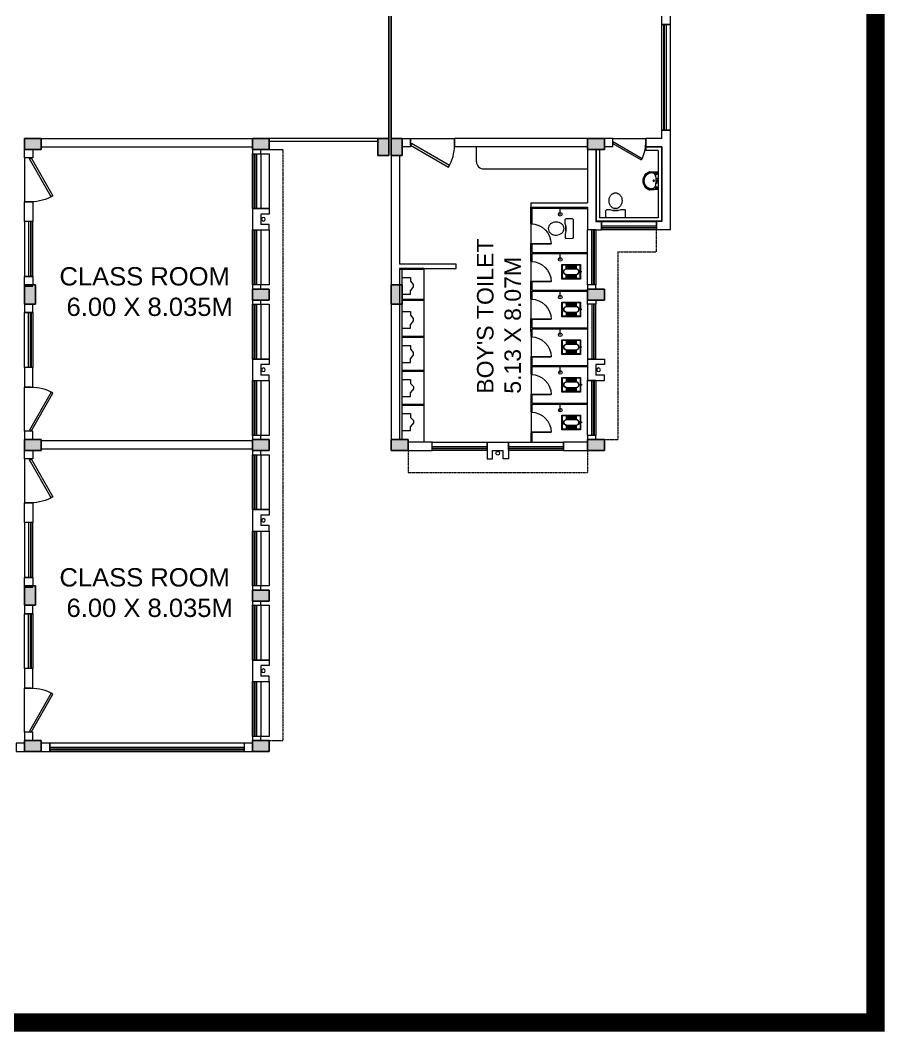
# Model space of a CAD drawing. Header units: inches. Extents: x 719368 to 6315912, y -2624014 to 446967.
# Drawn here: x 6140611 to 6164236, y -2162988 to -2135333 of the extents above; entities that cross this region are included whole.
import ezdxf
from ezdxf.lldxf.tags import DXFTag

# ---------------------------------------------------------------- set-up
doc = ezdxf.new("R2010")
doc.units = ezdxf.units.IN
doc.header["$LTSCALE"] = 20
doc.header["$MEASUREMENT"] = 0
doc.linetypes.add('CENTER2', pattern=[1.125, 0.75, -0.125, 0.125, -0.125])
doc.linetypes.add('DASHED2', pattern=[0.375, 0.25, -0.125])
doc.layers.get('0').update_dxf_attribs({"color": 51, "lineweight": 30})
for name, color, linetype, lineweight in [('CLL LEV.', 252, 'Continuous', 18), ('COL HATCH', 254, 'Continuous', 5), ('COLUMN', 2, 'Continuous', 25), ('CUBICAL TOILET', 160, 'Continuous', 9), ('DOOR', 43, 'Continuous', 13), ('FIXTURE', 15, 'DASHDOT', 9), ('PROJ.', 30, 'DASHED2', 13), ('Railing', 34, 'Continuous', 20), ('Text', 7, 'Continuous', 15), ('Ventilator', 6, 'DASHED', 20), ('WALL', 1, 'Continuous', 18), ('window', 71, 'Continuous', 18), ('Window-Wall', 7, 'Continuous', 20)]:
    doc.layers.add(name, color=color, linetype=linetype, lineweight=lineweight)
doc.layers.add('expension joint', color=248, linetype='Continuous')
doc.styles.add('L120', font='simplex.shx', dxfattribs={"height": 1})
tags = doc.linetypes.add('DASHDOT', pattern=[1, 0.5, -0.25, 0, -0.25]).pattern_tags.tags
tags[10:11] = [DXFTag(74, 4), DXFTag(75, 0), DXFTag(340, '0'), DXFTag(46, 1.0), DXFTag(50, 0.0), DXFTag(44, 0.0), DXFTag(45, 0.0)]
tags[8:9] = [DXFTag(74, 4), DXFTag(75, 0), DXFTag(340, '0'), DXFTag(46, 1.0), DXFTag(50, 0.0), DXFTag(44, 0.0), DXFTag(45, 0.0)]
tags[6:7] = [DXFTag(74, 4), DXFTag(75, 0), DXFTag(340, '0'), DXFTag(46, 1.0), DXFTag(50, 0.0), DXFTag(44, 0.0), DXFTag(45, 0.0)]
tags[4:5] = [DXFTag(74, 4), DXFTag(75, 0), DXFTag(340, '0'), DXFTag(46, 1.0), DXFTag(50, 0.0), DXFTag(44, 0.0), DXFTag(45, 0.0)]
tags = doc.linetypes.add('DASHED', pattern=[0.75, 0.5, -0.25]).pattern_tags.tags
tags[6:7] = [DXFTag(74, 4), DXFTag(75, 0), DXFTag(340, '0'), DXFTag(46, 1.0), DXFTag(50, 0.0), DXFTag(44, 0.0), DXFTag(45, 0.0)]
tags[4:5] = [DXFTag(74, 4), DXFTag(75, 0), DXFTag(340, '0'), DXFTag(46, 1.0), DXFTag(50, 0.0), DXFTag(44, 0.0), DXFTag(45, 0.0)]

# ---------------------------------------------------------------- blocks, each defined once
blk = doc.blocks.new('VENTILATOR')
at = {"layer": 'Ventilator', "ltscale": 0.02}
for p, q in [((-0.18, -1.5), (-0.18, 0)), ((-0.165, 0), (-0.165, -1.5))]:
    blk.add_line(p, q, dxfattribs=at)
at = {"layer": 'Window-Wall'}
for p, q in [((-0.23, 0), (0, 0)), ((-0.23, -1.5), (-0.23, 0)), ((-0.115, 0), (-0.115, -1.5)), ((0, 0), (0, -1.5)), ((-0.23, -1.5), (0, -1.5))]:
    blk.add_line(p, q, dxfattribs=at)
blk = doc.blocks.new('1.5 M Window')
at = {"layer": 'CLL LEV.'}
for p, q in [((-0.23, 0), (-0.46, 0)), ((-0.46, 0), (-0.46, -1.5)), ((-0.46, -1.5), (-0.23, -1.5))]:
    blk.add_line(p, q, dxfattribs=at)
at = {"layer": 'window'}
for p, q in [((-0.065, 0), (-0.065, -1.5)), ((-0.05, -1.5), (-0.05, 0))]:
    blk.add_line(p, q, dxfattribs=at)
at = {"layer": 'Window-Wall'}
for p, q in [((0, 0), (-0.23, 0)), ((-0.23, 0), (-0.23, -1.5)), ((-0.115, 0), (-0.115, -1.5)), ((0, -1.5), (0, 0)), ((-0.23, -1.5), (0, -1.5))]:
    blk.add_line(p, q, dxfattribs=at)
blk = doc.blocks.new('New Shaft')
at = {"layer": 'FIXTURE'}
blk.add_circle((0.327, -0.302), 0.05, dxfattribs=at)
at = {"layer": 'WALL'}
for p, q in [((0.035, 0), (0.62, 0)), ((0.035, 0), (0.035, -0.46)), ((0.185, -0.46), (0.185, -0.23)), ((0.185, -0.23), (0.47, -0.23)), ((0.47, -0.46), (0.47, -0.23)), ((0.62, 0), (0.62, -0.46)), ((0.035, -0.46), (0.185, -0.46)), ((0.62, -0.46), (0.47, -0.46))]:
    blk.add_line(p, q, dxfattribs=at)
blk = doc.blocks.new('*U81')
for p, q in [((0, 0), (0, 6)), ((40, 0), (40, 6))]:
    blk.add_line(p, q)
blk.add_lwpolyline([(0, 0), (34.64, -20), (35.52, -18.48), (0.88, 1.52)], close=True)
blk.add_arc((0, 0), 40, 330, 360)
blk = doc.blocks.new('New Doors')
at = {"layer": 'DOOR'}
blk.add_line((0, 0.18), (1.199, 0.18), dxfattribs=at)
at = {"layer": 'DOOR', "xscale": 0.0299845412869386, "yscale": 0.0299845412869386, "zscale": 0.0299845412869386}
blk.add_blockref('*U81', (0, 0), dxfattribs=at)
blk = doc.blocks.new('Urinal 1')
for p, q in [((0, 9), (9, 9)), ((0, 9), (0, -9)), ((9, 9), (9, 5)), ((12, 1), (9, 5)), ((12, -1.5), (12, 1)), ((0, -9), (9, -9)), ((9, -5), (12, -1.5)), ((9, -9), (9, -5))]:
    blk.add_line(p, q)
blk = doc.blocks.new('RH 1200')
for p, q in [((21, 0), (21, 43.3)), ((21.7, 0), (21.7, 43.3)), ((-21.7, 0), (21.7, 0)), ((21.7, 0), (21, 0))]:
    blk.add_line(p, q)
at = {"extrusion": (0, 0, -1)}
blk.add_ellipse((21.7, 0), major_axis=(-30.6, 30.6), ratio=1, start_param=5.497787, end_param=7.068583, dxfattribs=at)
blk = doc.blocks.new('GHH')
at = {"layer": 'DOOR', "ltscale": 20}
blk.add_line((3289.697, -299.103), (3289.697, -299.853), dxfattribs=at)
at = {"layer": 'DOOR', "ltscale": 20, "xscale": 0.015874999996413, "yscale": 0.015874999996413, "zscale": 0.015874999996413, "rotation": 270}
blk.add_blockref('RH 1200', (3289.697, -299.479), dxfattribs=at)
blk = doc.blocks.new('RSA CL6')
for p, q in [((5.5, 3.5), (5.5, 7.3)), ((5.9, 3.5), (5.9, 7.3)), ((6.3, 3.5), (6.3, 7.3)), ((6.7, 3.4), (6.7, 7.3)), ((7.1, 3.4), (7.1, 7.3)), ((7.5, 3.4), (7.5, 7.3)), ((7.9, 3.4), (7.9, 7.3)), ((8.3, 3.4), (8.3, 7.3)), ((8.7, 3.4), (8.7, 7.3)), ((9.1, 3.4), (9.1, 7.3)), ((9.4, 3.4), (9.4, 7.3)), ((9.8, 3.4), (9.8, 7.3)), ((10.2, 3.4), (10.2, 7.3)), ((10.6, 3.4), (10.6, 7.3)), ((11, 3.3), (11, 7.3)), ((11.4, 3.3), (11.4, 7.3)), ((11.8, 3.3), (11.8, 7.3)), ((12.2, 3.3), (12.2, 7.3)), ((12.6, 3.3), (12.6, 7.3)), ((13, 3.3), (13, 7.3)), ((13.4, 3.3), (13.4, 7.3)), ((13.8, 3.3), (13.8, 7.3)), ((14.2, 3.3), (14.2, 7.3)), ((14.6, 3.3), (14.6, 7.3)), ((15, 3.2), (15, 7.3)), ((15.4, 3.2), (15.4, 7.3)), ((15.7, 3.2), (15.7, 7.3)), ((16.1, 3.2), (16.1, 7.3)), ((16.1, 7.3), (16.1, 3.2)), ((5.5, -7.3), (5.5, -3.5)), ((5.9, -7.3), (5.9, -3.5)), ((6.3, -7.3), (6.3, -3.4)), ((6.7, -7.3), (6.7, -3.4)), ((7.1, -7.3), (7.1, -3.4)), ((7.5, -7.3), (7.5, -3.4)), ((7.9, -7.3), (7.9, -3.4)), ((8.3, -7.3), (8.3, -3.4)), ((8.7, -7.3), (8.7, -3.4)), ((9.1, -7.3), (9.1, -3.4)), ((9.4, -7.3), (9.4, -3.4)), ((9.8, -7.3), (9.8, -3.3)), ((10.2, -7.3), (10.2, -3.3)), ((10.6, -7.3), (10.6, -3.3)), ((11, -7.3), (11, -3.3)), ((11.4, -7.3), (11.4, -3.3)), ((11.8, -7.3), (11.8, -3.3)), ((12.2, -7.3), (12.2, -3.3)), ((12.6, -7.3), (12.6, -3.3)), ((13, -7.3), (13, -3.3)), ((13.4, -7.3), (13.4, -3.2)), ((13.8, -7.3), (13.8, -3.2)), ((14.2, -7.3), (14.2, -3.2)), ((14.6, -7.3), (14.6, -3.2)), ((15, -7.3), (15, -3.2)), ((15.4, -7.3), (15.4, -3.2)), ((15.7, -7.3), (15.7, -3.2)), ((16.1, -3.2), (16.1, -7.3)), ((16.1, -7.3), (16.1, -3.2))]:
    blk.add_line(p, q)
blk.add_lwpolyline([(0.8, -0.6), (0, -0.6), (0, 0.6), (0.8, 0.6)])
for points in [[(0.8, 7.9), (20.9, 7.9), (20.9, -7.9), (0.8, -7.9)], [(1.4, 7.3), (20.3, 7.3), (20.3, -7.3), (1.4, -7.3)]]:
    blk.add_lwpolyline(points, close=True)
for points in [[(5.5, 3.5), (16.1, 3.2, -0.899983), (16.1, -3.2), (5.5, -3.5, -0.799392)], [(5.5, 3.3), (16.1, 3, -0.897689), (16.1, -3), (5.6, -3.3, -0.793494), (5.5, 3.3)]]:
    blk.add_lwpolyline(points, format="xyb", close=True)
blk = doc.blocks.new('ENGLISH SHEET')
at = {"layer": 'FIXTURE'}
for p, q in [((4663.798, 251.204), (4663.773, 251.179)), ((4663.773, 251.179), (4663.773, 250.696)), ((4663.976, 251.204), (4663.798, 251.204)), ((4664.002, 251.179), (4663.976, 251.204)), ((4664.002, 251.09), (4664.002, 251.179)), ((4663.976, 251.001), (4664.002, 251.09)), ((4663.976, 250.874), (4663.976, 251.001)), ((4663.976, 251.001), (4663.976, 250.874)), ((4664.002, 250.785), (4663.976, 250.874)), ((4663.773, 250.696), (4663.798, 250.67)), ((4663.798, 250.67), (4663.976, 250.67)), ((4663.976, 250.67), (4664.002, 250.696)), ((4664.002, 250.696), (4664.002, 250.785))]:
    blk.add_line(p, q, dxfattribs=at)
blk.add_lwpolyline([(4664.459, 250.937, 0.117036), (4664.443, 251.003, 0.104338), (4664.396, 251.063, 0.09029), (4664.321, 251.105, 0.09898), (4664.243, 251.115, 0.08237), (4664.159, 251.101, 0.09029), (4664.09, 251.063, 0.104338), (4664.043, 251.003, 0.117036), (4664.027, 250.937, 0.117036), (4664.043, 250.871, 0.104338), (4664.09, 250.811, 0.09029), (4664.159, 250.773, 0.08237), (4664.243, 250.759, 0.08237), (4664.327, 250.773, 0.09029), (4664.396, 250.811, 0.104338), (4664.443, 250.871, 0.117036)], format="xyb", close=True, dxfattribs=at)
blk = doc.blocks.new('RSA BASIN 9')
for points in [[(-0.1, -16.2, 0.340881), (10, -9, 0.074195), (10.1, -8.9), (9.5, 0), (-9.5, 0), (-10, -8.8, 0.082611), (-10, -9.2, 0.330812), (-0.1, -16.2)], [(0, -15, 0.391482), (8.9, -6.7, 0.252869), (6.5, -3.5, 0.087242), (0, -2.5, 0.079484), (-6.5, -3.5, 0.2542), (-8.8, -6.7, 0.39026), (0, -15)], [(-8.6, -2, -0.907437), (-8.4, -1.8), (-7.5, -2.6, -0.907437), (-7.6, -2.7)], [(-8.2, -1.6, -0.907437), (-8.1, -1.5), (-7.1, -2.3, -0.907437), (-7.3, -2.4)], [(-7.8, -1.3, -0.907437), (-7.7, -1.2), (-6.8, -1.9, -0.907437), (-6.9, -2.1)], [(7.8, -1.3, 0.907437), (7.7, -1.2), (6.8, -1.9, 0.907437), (6.9, -2.1)], [(8.2, -1.6, 0.907437), (8.1, -1.5), (7.1, -2.3, 0.907437), (7.3, -2.4)], [(8.6, -2, 0.907437), (8.4, -1.8), (7.5, -2.6, 0.907437), (7.6, -2.7)]]:
    blk.add_lwpolyline(points, format="xyb", close=True)
for points in [[(-5.9, -3.3), (-6.2, -3, -0.183787), (-6.2, -2.7, 0.126662), (-6.2, -2.4), (-6.6, -1.4, 0.35453), (-7.1, -1), (-8.7, -1, 0.414214), (-9.1, -1.4), (-9.6, -9.1, 0.329849), (-0.1, -15.8, 0.338736), (9.6, -8.9, 0.075632), (9.7, -8.8), (9.1, -1.4, 0.414214), (8.7, -1), (7.1, -1, 0.35453), (6.6, -1.4), (6.2, -2.4, 0.126662), (6.2, -2.7, -0.183787), (6.2, -3), (5.9, -3.3)], [(-6.2, -3.4), (-6.2, -3.3, 0.220542), (-6.5, -3.1), (-8.7, -2.8, -0.361119), (-9.2, -2.3)], [(6.2, -3.4), (6.2, -3.3, -0.220542), (6.5, -3.1), (8.7, -2.8, 0.358803), (9.2, -2.3, 0.358803)]]:
    blk.add_lwpolyline(points, format="xyb")
for centre, radius in [((-2.3, -1.6), 0.399), ((0, -4.8), 0.771), ((0, -4.8), 0.602), ((0, -1.2), 0.399), ((2.3, -1.5), 0.399)]:
    blk.add_circle(centre, radius)

msp = doc.modelspace()

# ---------------------------------------------------------------- hatches: boundary and pattern name
at = {"layer": 'COL HATCH', "linetype": 'CENTER2'}
h = msp.add_hatch(color=3, dxfattribs=at)
h.dxf.hatch_style = 1
h.paths.add_polyline_path([(6140726.4473, -2138567.691), (6140726.4473, -2138867.691), (6141186.4473, -2138867.691), (6141186.4473, -2138567.691)])
h = msp.add_hatch(color=3, dxfattribs=at)
h.dxf.hatch_style = 1
h.paths.add_polyline_path([(6146956.4473, -2138567.691), (6146956.4473, -2138867.691), (6147416.4473, -2138867.691), (6147416.4473, -2138567.691)])
h = msp.add_hatch(color=3, dxfattribs=at)
h.dxf.hatch_style = 1
h.paths.add_polyline_path([(6150386.4473, -2138567.691), (6150686.4473, -2138567.691), (6150686.4473, -2139027.691), (6150386.4473, -2139027.691)])
h = msp.add_hatch(color=3, dxfattribs=at)
h.dxf.hatch_style = 1
h.paths.add_polyline_path([(6150748.9473, -2138567.691), (6151048.9473, -2138567.691), (6151048.9473, -2139027.691), (6150748.9473, -2139027.691)])
h = msp.add_hatch(color=3, dxfattribs=at)
h.dxf.hatch_style = 1
h.paths.add_polyline_path([(6156113.8476, -2138567.6921), (6156113.8476, -2138867.6921), (6156573.8476, -2138867.6921), (6156573.8476, -2138567.6921)])
at = {"layer": 'COL HATCH'}
h = msp.add_hatch(color=3, dxfattribs=at)
h.dxf.hatch_style = 1
h.paths.add_polyline_path([(6140726.4473, -2142567.691), (6141026.4473, -2142567.691), (6141026.4473, -2143097.691), (6140726.4473, -2143097.691)])
at = {"layer": 'COL HATCH', "linetype": 'CENTER2'}
h = msp.add_hatch(color=3, dxfattribs=at)
h.dxf.hatch_style = 1
h.paths.add_polyline_path([(6146956.4473, -2142682.691), (6146956.4473, -2142982.691), (6147416.4473, -2142982.691), (6147416.4473, -2142682.691)])
at = {"layer": 'COL HATCH'}
h = msp.add_hatch(color=3, dxfattribs=at)
h.dxf.hatch_style = 1
h.paths.add_polyline_path([(6150748.9473, -2142567.691), (6151048.9473, -2142567.691), (6151048.9473, -2143097.691), (6150748.9473, -2143097.691)])
at = {"layer": 'COL HATCH', "linetype": 'CENTER2'}
h = msp.add_hatch(color=3, dxfattribs=at)
h.dxf.hatch_style = 1
h.paths.add_polyline_path([(6156113.8476, -2142682.6921), (6156113.8476, -2142982.6921), (6156573.8476, -2142982.6921), (6156573.8476, -2142682.6921)])
h = msp.add_hatch(color=3, dxfattribs=at)
h.dxf.hatch_style = 1
h.paths.add_polyline_path([(6140726.4473, -2146797.691), (6140726.4473, -2147097.691), (6141186.4473, -2147097.691), (6141186.4473, -2146797.691)])
h = msp.add_hatch(color=3, dxfattribs=at)
h.dxf.hatch_style = 1
h.paths.add_polyline_path([(6146956.4473, -2146797.691), (6146956.4473, -2147097.691), (6147416.4473, -2147097.691), (6147416.4473, -2146797.691)])
h = msp.add_hatch(color=3, dxfattribs=at)
h.dxf.hatch_style = 1
h.paths.add_polyline_path([(6150748.9473, -2146797.691), (6150748.9473, -2147097.691), (6151208.9473, -2147097.691), (6151208.9473, -2146797.691)])
h = msp.add_hatch(color=3, dxfattribs=at)
h.dxf.hatch_style = 1
h.paths.add_polyline_path([(6156113.8476, -2146797.6921), (6156113.8476, -2147097.6921), (6156573.8476, -2147097.6921), (6156573.8476, -2146797.6921)])
at = {"layer": 'COL HATCH'}
h = msp.add_hatch(color=3, dxfattribs=at)
h.dxf.hatch_style = 1
h.paths.add_polyline_path([(6140726.4473, -2150797.691), (6141026.4473, -2150797.691), (6141026.4473, -2151327.691), (6140726.4473, -2151327.691)])
at = {"layer": 'COL HATCH', "linetype": 'CENTER2'}
h = msp.add_hatch(color=3, dxfattribs=at)
h.dxf.hatch_style = 1
h.paths.add_polyline_path([(6146956.4473, -2150912.691), (6146956.4473, -2151212.691), (6147416.4473, -2151212.691), (6147416.4473, -2150912.691)])
h = msp.add_hatch(color=3, dxfattribs=at)
h.dxf.hatch_style = 1
h.paths.add_polyline_path([(6140726.4473, -2155027.691), (6140726.4473, -2155327.691), (6141186.4473, -2155327.691), (6141186.4473, -2155027.691)])
h = msp.add_hatch(color=3, dxfattribs=at)
h.dxf.hatch_style = 1
h.paths.add_polyline_path([(6146956.4473, -2155027.691), (6146956.4473, -2155327.691), (6147416.4473, -2155327.691), (6147416.4473, -2155027.691)])

# ---------------------------------------------------------------- linework, layer by layer
at = {"color": 2, "const_width": 500}
msp.add_lwpolyline([(6163985.6268, -2162738.4634), (5919146.0467, -2162738.4634), (5919146.0467, -2110683.5862), (6163985.6268, -2110683.5862)], close=True, dxfattribs=at)
at = {"layer": 'COLUMN', "color": 3}
for p, q in [((6140726.4473, -2143097.691), (6140726.4473, -2142567.691)), ((6140726.4473, -2142567.691), (6141026.4473, -2142567.691)), ((6141026.4473, -2142567.691), (6141026.4473, -2143097.691)), ((6150748.9473, -2143097.691), (6150748.9473, -2142567.691)), ((6150748.9473, -2142567.691), (6151048.9473, -2142567.691)), ((6151048.9473, -2142567.691), (6151048.9473, -2143097.691)), ((6141026.4473, -2143097.691), (6140726.4473, -2143097.691)), ((6151048.9473, -2143097.691), (6150748.9473, -2143097.691)), ((6140726.4473, -2151327.691), (6140726.4473, -2150797.691)), ((6140726.4473, -2150797.691), (6141026.4473, -2150797.691)), ((6141026.4473, -2150797.691), (6141026.4473, -2151327.691)), ((6141026.4473, -2151327.691), (6140726.4473, -2151327.691))]:
    msp.add_line(p, q, dxfattribs=at)
at = {"layer": 'COLUMN', "color": 3, "linetype": 'CENTER2'}
for points in [[(6140726.4473, -2138567.691), (6140726.4473, -2138867.691), (6141186.4473, -2138867.691), (6141186.4473, -2138567.691), (6140726.4473, -2138567.691)], [(6146956.4473, -2138567.691), (6146956.4473, -2138867.691), (6147416.4473, -2138867.691), (6147416.4473, -2138567.691), (6146956.4473, -2138567.691)], [(6150386.4473, -2138567.691), (6150686.4473, -2138567.691), (6150686.4473, -2139027.691), (6150386.4473, -2139027.691), (6150386.4473, -2138567.691)], [(6150748.9473, -2138567.691), (6151048.9473, -2138567.691), (6151048.9473, -2139027.691), (6150748.9473, -2139027.691), (6150748.9473, -2138567.691)], [(6156113.8476, -2138567.6921), (6156113.8476, -2138867.6921), (6156573.8476, -2138867.6921), (6156573.8476, -2138567.6921), (6156113.8476, -2138567.6921)], [(6146956.4473, -2142682.691), (6146956.4473, -2142982.691), (6147416.4473, -2142982.691), (6147416.4473, -2142682.691), (6146956.4473, -2142682.691)], [(6156113.8476, -2142682.6921), (6156113.8476, -2142982.6921), (6156573.8476, -2142982.6921), (6156573.8476, -2142682.6921), (6156113.8476, -2142682.6921)], [(6140726.4473, -2146797.691), (6140726.4473, -2147097.691), (6141186.4473, -2147097.691), (6141186.4473, -2146797.691), (6140726.4473, -2146797.691)], [(6146956.4473, -2146797.691), (6146956.4473, -2147097.691), (6147416.4473, -2147097.691), (6147416.4473, -2146797.691), (6146956.4473, -2146797.691)], [(6150748.9473, -2146797.691), (6150748.9473, -2147097.691), (6151208.9473, -2147097.691), (6151208.9473, -2146797.691), (6150748.9473, -2146797.691)], [(6156113.8476, -2146797.6921), (6156113.8476, -2147097.6921), (6156573.8476, -2147097.6921), (6156573.8476, -2146797.6921), (6156113.8476, -2146797.6921)], [(6146956.4473, -2150912.691), (6146956.4473, -2151212.691), (6147416.4473, -2151212.691), (6147416.4473, -2150912.691), (6146956.4473, -2150912.691)], [(6140726.4473, -2155027.691), (6140726.4473, -2155327.691), (6141186.4473, -2155327.691), (6141186.4473, -2155027.691), (6140726.4473, -2155027.691)], [(6146956.4473, -2155027.691), (6146956.4473, -2155327.691), (6147416.4473, -2155327.691), (6147416.4473, -2155027.691), (6146956.4473, -2155027.691)]]:
    msp.add_lwpolyline(points, dxfattribs=at)
at = {"layer": 'CUBICAL TOILET'}
for p, q in [((6154566.643, -2140889.3933), (6154566.3549, -2140444.7361)), ((6154596.3744, -2140474.7166), (6156113.8476, -2140473.7333)), ((6154596.643, -2140889.3739), (6154596.3744, -2140474.7166)), ((6154566.643, -2140889.3933), (6154596.643, -2140889.3739)), ((6154597.0122, -2141459.0066), (6154567.0122, -2141459.026)), ((6154567.1552, -2141679.7358), (6154567.0122, -2141459.026)), ((6154597.1552, -2141679.7164), (6154597.0122, -2141459.0066)), ((6154567.3105, -2141919.3931), (6154567.1552, -2141679.7358)), ((6154567.3105, -2141919.3931), (6154597.3105, -2141919.3737)), ((6154597.1552, -2141679.7164), (6156117.1548, -2141678.7314)), ((6154597.1746, -2141709.7164), (6156117.1743, -2141708.7314)), ((6154597.3105, -2141919.3737), (6154597.1746, -2141709.7164)), ((6154597.6796, -2142489.0063), (6154567.6796, -2142489.0258)), ((6154567.8226, -2142709.7356), (6154567.6796, -2142489.0258)), ((6154567.9779, -2142949.3929), (6154567.8226, -2142709.7356)), ((6154597.8226, -2142709.7162), (6154597.6796, -2142489.0063)), ((6154597.8226, -2142709.7162), (6156114.0841, -2142708.7337)), ((6154597.842, -2142739.7161), (6156114.1035, -2142738.7336)), ((6154597.9779, -2142949.3735), (6154597.842, -2142739.7161)), ((6154567.9779, -2142949.3929), (6154597.9779, -2142949.3735)), ((6154598.347, -2143519.0061), (6154568.347, -2143519.0256)), ((6154568.49, -2143739.7354), (6154568.347, -2143519.0256)), ((6154598.49, -2143739.7159), (6154598.347, -2143519.0061)), ((6154568.6453, -2143979.3927), (6154568.49, -2143739.7354)), ((6154598.49, -2143739.7159), (6156118.4897, -2143738.731)), ((6154598.5094, -2143769.7159), (6156118.5091, -2143768.731)), ((6154598.6453, -2143979.3733), (6154598.5094, -2143769.7159)), ((6154568.6453, -2143979.3927), (6154598.6453, -2143979.3733)), ((6154599.0144, -2144549.0059), (6154569.0144, -2144549.0253)), ((6154569.1574, -2144769.7352), (6154569.0144, -2144549.0253)), ((6154599.1574, -2144769.7157), (6154599.0144, -2144549.0059)), ((6154569.3127, -2145009.3925), (6154569.1574, -2144769.7352)), ((6154599.1574, -2144769.7157), (6156119.1571, -2144768.7308)), ((6154599.1768, -2144799.7157), (6156119.1765, -2144798.7308)), ((6154599.3127, -2145009.373), (6154599.1768, -2144799.7157)), ((6154569.3127, -2145009.3925), (6154599.3127, -2145009.373)), ((6154599.6818, -2145579.0057), (6154569.6818, -2145579.0251)), ((6154569.8248, -2145799.7349), (6154569.6818, -2145579.0251)), ((6154569.9801, -2146039.3923), (6154569.8248, -2145799.7349)), ((6154599.8248, -2145799.7155), (6154599.6818, -2145579.0057)), ((6154599.8248, -2145799.7155), (6156119.8245, -2145798.7306)), ((6154569.9801, -2146039.3923), (6154599.9801, -2146039.3728)), ((6154599.8443, -2145829.7155), (6156119.8439, -2145828.7306)), ((6154599.9801, -2146039.3728), (6154599.8443, -2145829.7155)), ((6154600.3428, -2146621.6554), (6154570.3428, -2146621.6749)), ((6154570.5085, -2146877.3847), (6154570.3428, -2146621.6749)), ((6154600.5085, -2146877.3652), (6154600.3428, -2146621.6554))]:
    msp.add_line(p, q, dxfattribs=at)
at = {"layer": 'expension joint'}
for p, q in [((6150686.4473, -2135217.691), (6150686.4473, -2138567.691)), ((6150748.9473, -2135217.691), (6150748.9473, -2138567.691))]:
    msp.add_line(p, q, dxfattribs=at)
at = {"layer": 'FIXTURE'}
for p, q in [((6153079.2073, -2139200.218), (6153079.2247, -2138797.5226)), ((6153279.3369, -2139400.0884), (6156113.8384, -2139400.0884)), ((6151648.1645, -2142147.4974), (6150977.8117, -2142147.4974)), ((6151647.8117, -2142117.4974), (6150978.9473, -2142117.4974)), ((6151047.8117, -2144637.4974), (6151047.8117, -2142147.4974)), ((6151647.8117, -2146867.4974), (6151647.8117, -2142117.4974)), ((6151648.1128, -2142967.67), (6151048.1128, -2142967.67)), ((6151648.1128, -2142997.67), (6151048.1128, -2142997.67)), ((6151047.8117, -2146797.4974), (6151047.8117, -2143062.4974)), ((6151648.1645, -2143977.4974), (6151048.1645, -2143977.4974)), ((6151648.1645, -2144007.4974), (6151048.1645, -2144007.4974)), ((6151648.5173, -2144907.4974), (6151048.5173, -2144907.4974)), ((6151648.5173, -2144937.4974), (6151048.5173, -2144937.4974)), ((6151648.8701, -2145837.4974), (6151048.8701, -2145837.4974)), ((6151648.8701, -2145867.4974), (6151048.8701, -2145867.4974))]:
    msp.add_line(p, q, dxfattribs=at)
at = {"layer": 'FIXTURE', "ltscale": 0.05}
for p, q in [((6156113.8476, -2140486.1589), (6155366.3822, -2140486.6432)), ((6155366.4897, -2140652.4847), (6155366.3822, -2140486.6432)), ((6156117.1823, -2141721.157), (6155367.1825, -2141721.643)), ((6155367.2899, -2141887.4844), (6155367.1825, -2141721.643)), ((6156114.1116, -2142751.1592), (6155367.8499, -2142751.6428)), ((6155367.9573, -2142917.4842), (6155367.8499, -2142751.6428)), ((6156118.5172, -2143781.1566), (6155368.5173, -2143781.6425)), ((6155368.6247, -2143947.484), (6155368.5173, -2143781.6425)), ((6156119.1846, -2144811.1563), (6155369.1847, -2144811.6423)), ((6155369.2922, -2144977.4837), (6155369.1847, -2144811.6423)), ((6156119.852, -2145841.1561), (6155369.8521, -2145841.6421)), ((6155369.9596, -2146007.4835), (6155369.8521, -2145841.6421))]:
    msp.add_line(p, q, dxfattribs=at)
for centre in [(6155366.4794, -2140636.6432), (6155367.2797, -2141871.6429), (6155367.9471, -2142901.6427), (6155368.6145, -2143931.6425), (6155369.2819, -2144961.6423), (6155369.9493, -2145991.6421)]:
    msp.add_circle(centre, 50, dxfattribs=at)
at = {"layer": 'FIXTURE'}
msp.add_arc((6153279.2073, -2139200.0885), 200, 180.03712623, 270.03712623, dxfattribs=at)
at = {"layer": 'PROJ.'}
for p, q in [((6147186.4473, -2138867.691), (6147786.4473, -2138867.691)), ((6147786.4473, -2138867.691), (6147786.4473, -2155027.691)), ((6157994.3039, -2141667.6921), (6157994.3039, -2141067.6921)), ((6156943.9156, -2141667.6921), (6157994.3039, -2141667.6921)), ((6156943.9156, -2141667.6921), (6156943.9156, -2146797.6921)), ((6156343.8476, -2146797.6921), (6156943.9156, -2146797.6921)), ((6151208.9473, -2147097.691), (6151208.9473, -2147697.7364)), ((6156113.8476, -2147097.6921), (6156113.8476, -2147697.7364)), ((6151208.9473, -2147697.7364), (6156113.8476, -2147697.7364))]:
    msp.add_line(p, q, dxfattribs=at)
at = {"layer": 'PROJ.', "ltscale": 0.05}
for p, q in [((6147186.4473, -2138867.691), (6147786.4473, -2138867.691)), ((6147186.4473, -2155027.691), (6147786.4473, -2155027.691))]:
    msp.add_line(p, q, dxfattribs=at)
at = {"layer": 'Railing'}
for p, q in [((6150386.4473, -2138567.691), (6147416.4473, -2138567.691)), ((6150386.4473, -2138647.691), (6147416.4473, -2138647.691)), ((6156353.8476, -2138867.6921), (6156353.8476, -2140827.6921)), ((6156443.8476, -2138867.6921), (6156443.8476, -2140737.6921)), ((6158134.7602, -2138807.6921), (6157703.8476, -2138807.6921)), ((6157703.8476, -2138807.6921), (6157703.8476, -2138897.6921)), ((6158134.7602, -2138807.6921), (6158134.7602, -2140827.6921)), ((6158044.7602, -2138897.6921), (6157703.8476, -2138897.6921)), ((6158044.7602, -2138897.6921), (6158044.7602, -2140737.6921)), ((6158044.7602, -2140737.6921), (6156443.8476, -2140737.6921)), ((6158134.7602, -2140827.6921), (6156353.8476, -2140827.6921))]:
    msp.add_line(p, q, dxfattribs=at)
at = {"layer": 'WALL'}
for p, q in [((6158144.7602, -2135447.7295), (6158144.7602, -2135217.7295)), ((6158374.7602, -2135217.7295), (6158374.7602, -2135447.7295)), ((6158374.7602, -2135447.7295), (6158144.7602, -2135447.7295)), ((6141186.4473, -2138567.691), (6146956.4473, -2138567.691)), ((6152478.329, -2138567.4966), (6152478.3191, -2138797.4966)), ((6156113.8476, -2138567.6537), (6152478.329, -2138567.4966)), ((6157703.8476, -2138567.692), (6157703.8476, -2138797.6921)), ((6158144.7602, -2138567.6921), (6157703.8476, -2138567.6921)), ((6158374.7602, -2138567.6921), (6158374.7602, -2141067.6921)), ((6141186.4473, -2138797.691), (6146956.4473, -2138797.691)), ((6156113.8476, -2138797.6537), (6152478.3191, -2138797.4966)), ((6156113.8476, -2138867.6921), (6156113.8476, -2140329.7361)), ((6156343.8476, -2138867.6921), (6156343.8476, -2140837.6921)), ((6156803.8476, -2138797.692), (6156573.8476, -2138797.692)), ((6158144.7602, -2138797.6921), (6157703.8476, -2138797.6921)), ((6158144.7602, -2138797.6921), (6158144.7602, -2140837.6921)), ((6150748.9473, -2139027.691), (6150748.9473, -2146797.691)), ((6150978.9473, -2139027.691), (6150978.9473, -2142002.4974)), ((6154566.3549, -2140444.7361), (6156114.0563, -2140444.7387)), ((6154566.4294, -2140329.7361), (6156114.0553, -2140329.7361)), ((6156113.8476, -2140444.7387), (6156113.8476, -2141067.6921)), ((6156343.8476, -2141067.6921), (6156113.8476, -2141067.6921)), ((6156343.8476, -2140837.6921), (6156494.3039, -2140837.6921)), ((6156343.8476, -2141067.6921), (6156494.3039, -2141067.6921)), ((6156494.3039, -2140837.6921), (6156494.3039, -2141067.6921)), ((6157994.3039, -2140837.6921), (6157994.3039, -2141067.6921)), ((6158144.7602, -2140837.6921), (6157994.3039, -2140837.6921)), ((6158374.7602, -2141067.6921), (6157994.3039, -2141067.6921)), ((6150978.9473, -2142117.4974), (6150978.9473, -2146797.691)), ((6140726.47, -2142602.691), (6140956.47, -2142602.691)), ((6146956.4473, -2146832.691), (6141186.4473, -2146832.691)), ((6146956.4473, -2147062.691), (6141186.4473, -2147062.691)), ((6140726.47, -2150832.691), (6140956.47, -2150832.691))]:
    msp.add_line(p, q, dxfattribs=at)
at = {"layer": 'WALL', "linetype": 'CENTER2'}
msp.add_line((6154566.4294, -2140329.7361), (6154566.3549, -2140444.7361), dxfattribs=at)
at = {"layer": 'WALL'}
for points in [[(6151048.9473, -2138567.691), (6151278.9473, -2138567.691), (6151278.9473, -2138797.691), (6151048.9473, -2138797.691), (6151048.9473, -2138567.691)], [(6158144.7602, -2138337.6921), (6158374.7602, -2138337.6921), (6158374.7602, -2138567.6921)], [(6158144.7602, -2138567.6921), (6158144.7602, -2138337.6921)], [(6140726.4473, -2138867.691), (6140956.4473, -2138867.691), (6140956.4473, -2139097.691), (6140726.4473, -2139097.691), (6140726.4473, -2138867.691)], [(6147186.4473, -2138867.691), (6146956.4473, -2138867.691), (6146956.4473, -2138982.691), (6147186.4473, -2138982.691), (6147186.4473, -2138867.691)], [(6150978.9473, -2142117.4974), (6152525.5121, -2142117.4974), (6152525.5121, -2142002.4974), (6150978.9473, -2142002.4974)], [(6140726.4473, -2142337.691), (6140956.4473, -2142337.691), (6140956.4473, -2142567.691), (6140726.4473, -2142567.691), (6140726.4473, -2142337.691)], [(6147186.4473, -2142567.691), (6146956.4473, -2142567.691), (6146956.4473, -2142682.691), (6147186.4473, -2142682.691), (6147186.4473, -2142567.691)], [(6156343.8476, -2142567.6921), (6156113.8476, -2142567.6921), (6156113.8476, -2142682.6921), (6156343.8476, -2142682.6921), (6156343.8476, -2142567.6921)], [(6147186.4473, -2142982.691), (6146956.4473, -2142982.691), (6146956.4473, -2143097.691), (6147186.4473, -2143097.691), (6147186.4473, -2142982.691)], [(6156343.8476, -2143097.692), (6156113.8476, -2143097.692), (6156113.8476, -2142982.692), (6156343.8476, -2142982.692), (6156343.8476, -2143097.692)], [(6140726.4473, -2143327.691), (6140956.4473, -2143327.691), (6140956.4473, -2143097.691), (6140726.4473, -2143097.691), (6140726.4473, -2143327.691)], [(6140726.4473, -2146797.691), (6140956.4473, -2146797.691), (6140956.4473, -2146567.691), (6140726.4473, -2146567.691), (6140726.4473, -2146797.691)], [(6147186.4473, -2146682.691), (6146956.4473, -2146682.691), (6146956.4473, -2146797.691), (6147186.4473, -2146797.691), (6147186.4473, -2146682.691)], [(6147186.47, -2146682.691), (6146956.47, -2146682.691), (6146956.47, -2146797.691), (6147186.47, -2146797.691), (6147186.47, -2146682.691)], [(6151208.9473, -2146867.6683), (6151208.9473, -2147097.6683), (6151868.8975, -2147097.6683), (6151868.8975, -2146867.6683), (6151208.9473, -2146867.6683)], [(6155453.8975, -2146867.6683), (6155453.8975, -2147097.6921), (6156113.8476, -2147097.6921), (6156113.8476, -2146867.6921), (6155453.8975, -2146867.6683)], [(6156343.8476, -2146682.692), (6156113.8476, -2146682.692), (6156113.8476, -2146797.692), (6156343.8476, -2146797.692), (6156343.8476, -2146682.692)], [(6140726.4473, -2147097.691), (6140956.4473, -2147097.691), (6140956.4473, -2147327.691), (6140726.4473, -2147327.691), (6140726.4473, -2147097.691)], [(6147186.4473, -2147097.691), (6146956.4473, -2147097.691), (6146956.4473, -2147212.691), (6147186.4473, -2147212.691), (6147186.4473, -2147097.691)], [(6140726.4473, -2150567.691), (6140956.4473, -2150567.691), (6140956.4473, -2150797.691), (6140726.4473, -2150797.691), (6140726.4473, -2150567.691)], [(6147186.4473, -2150797.691), (6146956.4473, -2150797.691), (6146956.4473, -2150912.691), (6147186.4473, -2150912.691), (6147186.4473, -2150797.691)], [(6140726.4473, -2151557.691), (6140956.4473, -2151557.691), (6140956.4473, -2151327.691), (6140726.4473, -2151327.691), (6140726.4473, -2151557.691)], [(6147186.4473, -2151212.691), (6146956.4473, -2151212.691), (6146956.4473, -2151327.691), (6147186.4473, -2151327.691), (6147186.4473, -2151212.691)], [(6140726.4473, -2155027.691), (6140956.4473, -2155027.691), (6140956.4473, -2154797.691), (6140726.4473, -2154797.691), (6140726.4473, -2155027.691)], [(6147186.4473, -2154912.691), (6146956.4473, -2154912.691), (6146956.4473, -2155027.691), (6147186.4473, -2155027.691), (6147186.4473, -2154912.691)], [(6147186.47, -2154912.691), (6146956.47, -2154912.691), (6146956.47, -2155027.691), (6147186.47, -2155027.691), (6147186.47, -2154912.691)], [(6140496.4473, -2155327.691), (6140726.4473, -2155327.691), (6140726.4473, -2155097.691), (6140496.4473, -2155097.691), (6140496.4473, -2155327.691)], [(6141186.4473, -2155327.691), (6141416.4473, -2155327.691), (6141416.4473, -2155097.691), (6141186.4473, -2155097.691), (6141186.4473, -2155327.691)], [(6146726.4473, -2155327.691), (6146956.4473, -2155327.691), (6146956.4473, -2155097.691), (6146726.4473, -2155097.691), (6146726.4473, -2155327.691)]]:
    msp.add_lwpolyline(points, dxfattribs=at)
at = {"layer": 'WALL', "linetype": 'CENTER2'}
msp.add_lwpolyline([(6156803.8476, -2138797.692), (6156803.8476, -2138567.692), (6156573.8476, -2138567.692), (6156573.8476, -2138797.692)], dxfattribs=at)
at = {"layer": 'WALL'}
for points in [[(6140726.2529, -2140297.0727), (6140956.4473, -2140297.0727), (6140956.4473, -2140837.691), (6140726.2529, -2140837.691)], [(6140726.2529, -2145368.3094), (6140956.4473, -2145368.3094), (6140956.4473, -2144827.691), (6140726.2529, -2144827.691)], [(6140726.2529, -2148527.0727), (6140956.4473, -2148527.0727), (6140956.4473, -2149067.691), (6140726.2529, -2149067.691)], [(6140726.2529, -2153598.3094), (6140956.4473, -2153598.3094), (6140956.4473, -2153057.691), (6140726.2529, -2153057.691)]]:
    msp.add_lwpolyline(points, close=True, dxfattribs=at)
at = {"layer": 'window'}
for p, q in [((6158194.7602, -2138337.6921), (6158194.7602, -2135447.692)), ((6158209.7602, -2135447.692), (6158209.7602, -2138337.6921)), ((6146726.4473, -2155262.691), (6141416.4473, -2155262.691)), ((6141416.4473, -2155277.691), (6146726.4473, -2155277.691))]:
    msp.add_line(p, q, dxfattribs=at)
at = {"layer": 'Window-Wall'}
for p, q in [((6158144.7602, -2138337.6921), (6158144.7602, -2135447.692)), ((6158144.7602, -2135447.7294), (6158374.7602, -2135447.7294)), ((6158259.7602, -2135447.692), (6158259.7602, -2138337.6921)), ((6158374.7602, -2135447.692), (6158374.7602, -2138337.6921)), ((6158374.7602, -2138337.6921), (6158144.7602, -2138337.6921)), ((6146726.4473, -2155097.691), (6141416.4473, -2155097.691)), ((6141416.4473, -2155097.691), (6141416.4473, -2155327.691)), ((6146726.4473, -2155212.691), (6141416.4473, -2155212.691)), ((6141416.4473, -2155327.691), (6146726.4473, -2155327.691))]:
    msp.add_line(p, q, dxfattribs=at)

# ---------------------------------------------------------------- block references
at = {"layer": 'DOOR', "xscale": 800.0000001369991, "yscale": 800.0000001369991, "zscale": 800.0000001369991, "rotation": 0.03572769329378774}
for p in [(3522660.5234, -1903230.2124), (3522661.1908, -1904260.2122), (3522661.8582, -1905290.2119), (3522662.5256, -1906320.2117), (3522663.193, -1907350.2115), (3522663.8604, -1908380.2113)]:
    msp.add_blockref('GHH', p, dxfattribs=at)
at = {"layer": 'FIXTURE', "ltscale": 10000, "extrusion": (0, 0, -1), "xscale": 25.43261667556474, "yscale": 25.43261667556474, "zscale": -25.43261667540689, "rotation": 89.95360362126695}
msp.add_blockref('RSA BASIN 9', (-6158044.7602, -2139721.9422), dxfattribs=at)
at = {"layer": 'FIXTURE', "extrusion": (0, 0, -1)}
for name, p, xscale, yscale, zscale, rotation in [('ENGLISH SHEET', (-5901765.7615, -6804284.2008), 1000.000000000026, 1000.000000000026, -1000, 90.05129373372593), ('ENGLISH SHEET', (-10818938.7133, -1879872.7527), -1000.000000000342, 1000, -1000.000000000342, 179.8744537984114), ('RSA CL6', (-6155942.5019, -2142208.8447), -25.3999999962637, 25.39999999571592, -25.3999999962637, 179.9628737659344), ('RSA CL6', (-6155943.1693, -2143238.8445), -25.3999999962637, 25.39999999571592, -25.3999999962637, 179.9628737659344), ('RSA CL6', (-6155943.8367, -2144268.8443), -25.3999999962637, 25.39999999571592, -25.3999999962637, 179.9628737659344), ('RSA CL6', (-6155944.5041, -2145298.8441), -25.3999999962637, 25.39999999571592, -25.3999999962637, 179.9628737659344), ('RSA CL6', (-6155945.1715, -2146328.8439), -25.3999999962637, 25.39999999571592, -25.3999999962637, 179.9628737659344)]:
    msp.add_blockref(name, p, dxfattribs=dict(at, xscale=xscale, yscale=yscale, zscale=zscale, rotation=rotation))
at = {"layer": 'FIXTURE', "xscale": -25.39999999478459, "yscale": 25.39999999478459, "zscale": 25.3999999949883, "rotation": 180}
for p in [(6151047.8117, -2142597.4974), (6151047.8117, -2143527.4974), (6151048.1645, -2144457.4974), (6151048.5173, -2145387.4974), (6151048.8701, -2146317.4974)]:
    msp.add_blockref('Urinal 1', p, dxfattribs=at)
at = {"layer": 'WALL', "yscale": 1000, "zscale": 1000}
for name, p, xscale in [('New Doors', (6151278.9473, -2138747.4039), 1000), ('VENTILATOR', (6140726.4473, -2140837.691), -1000), ('VENTILATOR', (6156113.8476, -2143097.692), -1000), ('New Shaft', (6153333.8975, -2146867.6683), 1000), ('VENTILATOR', (6140726.4473, -2149067.691), -1000)]:
    msp.add_blockref(name, p, dxfattribs=dict(at, xscale=xscale))
at = {"layer": 'WALL', "linetype": 'CENTER2', "xscale": 750.3866670709103, "yscale": 750.3866670709103, "zscale": 750.3866670709103}
msp.add_blockref('New Doors', (6156803.8476, -2138702.692), dxfattribs=at)
at = {"layer": 'WALL', "yscale": 1000, "zscale": 1000}
for name, p, xscale, rotation in [('New Doors', (6140906.1602, -2139097.691), -1000, 90), ('New Shaft', (6146956.4473, -2140447.691), -1000, 90), ('VENTILATOR', (6156113.8476, -2142567.6921), 1000, 180), ('VENTILATOR', (6156494.3039, -2140837.6921), 1000, 90), ('VENTILATOR', (6140726.4473, -2144827.691), 1000, 180), ('New Shaft', (6146956.4473, -2144562.691), -1000, 90), ('New Shaft', (6156113.8476, -2144562.692), -1000, 90), ('VENTILATOR', (6156113.8476, -2146682.692), 1000, 180), ('New Doors', (6140906.1602, -2146567.691), 1000, 90), ('VENTILATOR', (6151868.8975, -2146867.6683), 1000, 90), ('VENTILATOR', (6153953.8975, -2146867.6683), 1000, 90), ('New Doors', (6140906.1602, -2147327.691), -1000, 90), ('New Shaft', (6146956.4473, -2148677.691), -1000, 90), ('VENTILATOR', (6140726.4473, -2153057.691), 1000, 180), ('New Shaft', (6146956.4473, -2152792.691), -1000, 90), ('New Doors', (6140906.1602, -2154797.691), 1000, 90)]:
    msp.add_blockref(name, p, dxfattribs=dict(at, xscale=xscale, rotation=rotation))
at = {"layer": 'Window-Wall', "xscale": -1000, "yscale": 1000, "zscale": 1000}
for p in [(6146956.4473, -2138982.691), (6146956.4473, -2141067.691), (6146956.4473, -2143097.691), (6146956.4473, -2145182.691), (6146956.4473, -2147212.691), (6146956.4473, -2149297.691), (6146956.4473, -2151327.691), (6146956.4473, -2153412.691)]:
    msp.add_blockref('1.5 M Window', p, dxfattribs=at)

# ---------------------------------------------------------------- texts
at = {"layer": 'Text', "lineweight": 30, "insert": (6153092.9602, -2145718.0943), "char_height": 450, "width": 4703.075353, "attachment_point": 1, "rotation": 90, "style": 'L120'}
msp.add_mtext("{\\fArial|b0|i0|c0|p34; BOY'S TOILET\\P 5.13 X 8.07M}", dxfattribs=at)
at = {"layer": 'Text', "lineweight": 30, "char_height": 500, "width": 9930.81553, "attachment_point": 1, "style": 'L120'}
for insert in [(6141682.4785, -2142084.2346), (6141682.4785, -2150314.2346)]:
    msp.add_mtext('{\\fArial|b0|i0|c0|p34;CLASS ROOM\\P 6.00 X 8.035M}', dxfattribs=dict(at, insert=insert))

doc.saveas('drawing.dxf')
